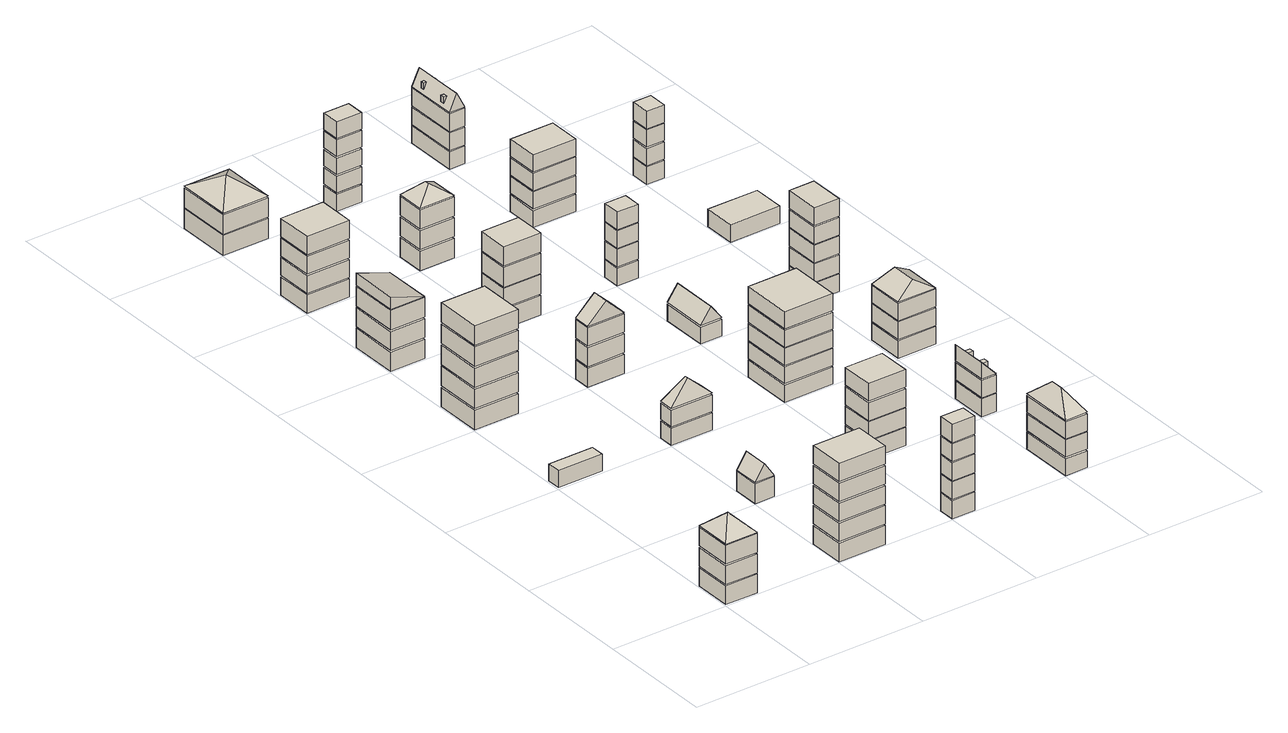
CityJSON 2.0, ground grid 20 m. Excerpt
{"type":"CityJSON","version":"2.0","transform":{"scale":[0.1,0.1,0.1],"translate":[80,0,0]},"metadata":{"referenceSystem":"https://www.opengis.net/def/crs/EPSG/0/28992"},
"CityObjects":{
"building1":{"type":"Building","attributes":{"roofType":"Pyramidal","yearOfConstruction":1959,"function":"Residential","storeysAboveGround":3},"geometry":[{"type":"Solid","lod":"2","boundaries":[[[[0,1,2,3]],[[4,5,6,7]],[[2,4,7,3]],[[1,5,4,2]],[[0,6,5,1]],[[3,7,6,0]],[[8,9,10,11]],[[12,13,14,15]],[[10,12,15,11]],[[9,13,12,10]],[[8,14,13,9]],[[11,15,14,8]],[[16,17,18,19]],[[20,21,22,23]],[[18,20,23,19]],[[17,21,20,18]],[[16,22,21,17]],[[19,23,22,16]],[[24,25,26,27]],[[26,28,27]],[[25,28,26]],[[24,28,25]],[[27,28,24]]]]}]},
"building2":{"type":"Building","attributes":{"roofType":"Flat","yearOfConstruction":2011,"function":"Residential","storeysAboveGround":1},"geometry":[{"type":"Solid","lod":"2","boundaries":[[[[29,30,31,32]],[[33,34,35,36]],[[31,33,36,32]],[[30,34,33,31]],[[29,35,34,30]],[[32,36,35,29]]]]}]},
"building3":{"type":"Building","attributes":{"roofType":"Flat","yearOfConstruction":1950,"function":"Residential","storeysAboveGround":5},"geometry":[{"type":"Solid","lod":"2","boundaries":[[[[37,38,39,40]],[[41,42,43,44]],[[39,41,44,40]],[[38,42,41,39]],[[37,43,42,38]],[[40,44,43,37]],[[45,46,47,48]],[[49,50,51,52]],[[47,49,52,48]],[[46,50,49,47]],[[45,51,50,46]],[[48,52,51,45]],[[53,54,55,56]],[[57,58,59,60]],[[55,57,60,56]],[[54,58,57,55]],[[53,59,58,54]],[[56,60,59,53]],[[61,62,63,64]],[[65,66,67,68]],[[63,65,68,64]],[[62,66,65,63]],[[61,67,66,62]],[[64,68,67,61]],[[69,70,71,72]],[[73,74,75,76]],[[71,73,76,72]],[[70,74,73,71]],[[69,75,74,70]],[[72,76,75,69]]]]}]},
"building4":{"type":"Building","attributes":{"roofType":"Flat","yearOfConstruction":1950,"function":"Residential","storeysAboveGround":5},"geometry":[{"type":"Solid","lod":"2","boundaries":[[[[77,78,79,80]],[[81,82,83,84]],[[79,81,84,80]],[[78,82,81,79]],[[77,83,82,78]],[[80,84,83,77]],[[85,86,87,88]],[[89,90,91,92]],[[87,89,92,88]],[[86,90,89,87]],[[85,91,90,86]],[[88,92,91,85]],[[93,94,95,96]],[[97,98,99,100]],[[95,97,100,96]],[[94,98,97,95]],[[93,99,98,94]],[[96,100,99,93]],[[101,102,103,104]],[[105,106,107,108]],[[103,105,108,104]],[[102,106,105,103]],[[101,107,106,102]],[[104,108,107,101]],[[109,110,111,112]],[[113,114,115,116]],[[111,113,116,112]],[[110,114,113,111]],[[109,115,114,110]],[[112,116,115,109]]]]}]},
"building5":{"type":"Building","attributes":{"roofType":"Gabled","yearOfConstruction":1957,"function":"Industrial","storeysAboveGround":1},"geometry":[{"type":"Solid","lod":"2","boundaries":[[[[117,118,119,120]],[[121,122,123,124]],[[119,121,124,120]],[[118,122,121,119]],[[117,123,122,118]],[[120,124,123,117]],[[125,126,127]],[[128,129,126,125]],[[130,129,128]],[[127,126,129,130]],[[130,128,125,127]]]]}]},
"building6":{"type":"Building","attributes":{"roofType":"Shed","yearOfConstruction":1957,"function":"Residential","storeysAboveGround":3},"geometry":[{"type":"Solid","lod":"2","boundaries":[[[[131,132,133,134]],[[135,136,137,138]],[[133,135,138,134]],[[132,136,135,133]],[[131,137,136,132]],[[134,138,137,131]],[[139,140,141,142]],[[143,144,145,146]],[[141,143,146,142]],[[140,144,143,141]],[[139,145,144,140]],[[142,146,145,139]],[[147,148,149,150]],[[151,152,153,154]],[[149,151,154,150]],[[148,152,151,149]],[[147,153,152,148]],[[150,154,153,147]],[[155,156,157,158]],[[157,156,159,160]],[[157,160,158]],[[155,159,156]],[[160,159,155,158]]]]}]},
"building7":{"type":"Building","attributes":{"roofType":"Flat","yearOfConstruction":1968,"function":"Industrial","storeysAboveGround":4},"geometry":[{"type":"Solid","lod":"2","boundaries":[[[[161,162,163,164]],[[165,166,167,168]],[[163,165,168,164]],[[162,166,165,163]],[[161,167,166,162]],[[164,168,167,161]],[[169,170,171,172]],[[173,174,175,176]],[[171,173,176,172]],[[170,174,173,171]],[[169,175,174,170]],[[172,176,175,169]],[[177,178,179,180]],[[181,182,183,184]],[[179,181,184,180]],[[178,182,181,179]],[[177,183,182,178]],[[180,184,183,177]],[[185,186,187,188]],[[189,190,191,192]],[[187,189,192,188]],[[186,190,189,187]],[[185,191,190,186]],[[188,192,191,185]]]]}]},
"building8":{"type":"Building","attributes":{"roofType":"Hipped","yearOfConstruction":1992,"function":"Residential","storeysAboveGround":2},"geometry":[{"type":"Solid","lod":"2","boundaries":[[[[193,194,195,196]],[[197,198,199,200]],[[195,197,200,196]],[[194,198,197,195]],[[193,199,198,194]],[[196,200,199,193]],[[201,202,203,204]],[[205,206,207,208]],[[203,205,208,204]],[[202,206,205,203]],[[201,207,206,202]],[[204,208,207,201]],[[209,210,211]],[[212,213,210,209]],[[214,213,212]],[[211,210,213,214]],[[214,212,209,211]]]]}]},
"building9":{"type":"Building","attributes":{"roofType":"Pyramidal","yearOfConstruction":1987,"function":"Residential","storeysAboveGround":2},"geometry":[{"type":"Solid","lod":"2","boundaries":[[[[215,216,217,218]],[[219,220,221,222]],[[217,219,222,218]],[[216,220,219,217]],[[215,221,220,216]],[[218,222,221,215]],[[223,224,225,226]],[[227,228,229,230]],[[225,227,230,226]],[[224,228,227,225]],[[223,229,228,224]],[[226,230,229,223]],[[231,232,233,234]],[[233,235,234]],[[232,235,233]],[[231,235,232]],[[234,235,231]]]]}]},
"building10":{"type":"Building","attributes":{"roofType":"Gabled","yearOfConstruction":1980,"function":"Residential","storeysAboveGround":3},"geometry":[{"type":"Solid","lod":"2","boundaries":[[[[236,237,238,239]],[[240,241,242,243]],[[238,240,243,239]],[[237,241,240,238]],[[236,242,241,237]],[[239,243,242,236]],[[244,245,246,247]],[[248,249,250,251]],[[246,248,251,247]],[[245,249,248,246]],[[244,250,249,245]],[[247,251,250,244]],[[252,253,254,255]],[[256,257,258,259]],[[254,256,259,255]],[[253,257,256,254]],[[252,258,257,253]],[[255,259,258,252]],[[260,261,262]],[[263,264,261,260]],[[265,264,263]],[[262,261,264,265]],[[265,263,260,262]]]]}]},
"building11":{"type":"Building","attributes":{"roofType":"Flat","yearOfConstruction":1952,"function":"Residential","storeysAboveGround":5},"geometry":[{"type":"Solid","lod":"2","boundaries":[[[[266,267,268,269]],[[270,271,272,273]],[[268,270,273,269]],[[267,271,270,268]],[[266,272,271,267]],[[269,273,272,266]],[[274,275,276,277]],[[278,279,280,281]],[[276,278,281,277]],[[275,279,278,276]],[[274,280,279,275]],[[277,281,280,274]],[[282,283,284,285]],[[286,287,288,289]],[[284,286,289,285]],[[283,287,286,284]],[[282,288,287,283]],[[285,289,288,282]],[[290,291,292,293]],[[294,295,296,297]],[[292,294,297,293]],[[291,295,294,292]],[[290,296,295,291]],[[293,297,296,290]],[[298,299,300,301]],[[302,303,304,305]],[[300,302,305,301]],[[299,303,302,300]],[[298,304,303,299]],[[301,305,304,298]]]]}]},
"building12":{"type":"Building","attributes":{"roofType":"Flat","yearOfConstruction":1965,"function":"Residential","storeysAboveGround":4},"geometry":[{"type":"Solid","lod":"2","boundaries":[[[[306,307,308,309]],[[310,311,312,313]],[[308,310,313,309]],[[307,311,310,308]],[[306,312,311,307]],[[309,313,312,306]],[[314,315,316,317]],[[318,319,320,321]],[[316,318,321,317]],[[315,319,318,316]],[[314,320,319,315]],[[317,321,320,314]],[[322,323,324,325]],[[326,327,328,329]],[[324,326,329,325]],[[323,327,326,324]],[[322,328,327,323]],[[325,329,328,322]],[[330,331,332,333]],[[334,335,336,337]],[[332,334,337,333]],[[331,335,334,332]],[[330,336,335,331]],[[333,337,336,330]]]]}]},
"building13":{"type":"Building","attributes":{"roofType":"Flat","yearOfConstruction":1972,"function":"Residential","storeysAboveGround":4},"geometry":[{"type":"Solid","lod":"2","boundaries":[[[[338,339,340,341]],[[342,343,344,345]],[[340,342,345,341]],[[339,343,342,340]],[[338,344,343,339]],[[341,345,344,338]],[[346,347,348,349]],[[350,351,352,353]],[[348,350,353,349]],[[347,351,350,348]],[[346,352,351,347]],[[349,353,352,346]],[[354,355,356,357]],[[358,359,360,361]],[[356,358,361,357]],[[355,359,358,356]],[[354,360,359,355]],[[357,361,360,354]],[[362,363,364,365]],[[366,367,368,369]],[[364,366,369,365]],[[363,367,366,364]],[[362,368,367,363]],[[365,369,368,362]]]]}]},
"building14":{"type":"Building","attributes":{"roofType":"Hipped","yearOfConstruction":1985,"function":"Residential","storeysAboveGround":3},"geometry":[{"type":"Solid","lod":"2","boundaries":[[[[370,371,372,373]],[[374,375,376,377]],[[372,374,377,373]],[[371,375,374,372]],[[370,376,375,371]],[[373,377,376,370]],[[378,379,380,381]],[[382,383,384,385]],[[380,382,385,381]],[[379,383,382,380]],[[378,384,383,379]],[[381,385,384,378]],[[386,387,388,389]],[[390,391,392,393]],[[388,390,393,389]],[[387,391,390,388]],[[386,392,391,387]],[[389,393,392,386]],[[394,395,396]],[[397,398,395,394]],[[399,398,397]],[[396,395,398,399]],[[399,397,394,396]]]]}]},
"building15":{"type":"Building","attributes":{"roofType":"Flat","yearOfConstruction":1961,"function":"Residential","storeysAboveGround":5},"geometry":[{"type":"Solid","lod":"2","boundaries":[[[[400,401,402,403]],[[404,405,406,407]],[[402,404,407,403]],[[401,405,404,402]],[[400,406,405,401]],[[403,407,406,400]],[[408,409,410,411]],[[412,413,414,415]],[[410,412,415,411]],[[409,413,412,410]],[[408,414,413,409]],[[411,415,414,408]],[[416,417,418,419]],[[420,421,422,423]],[[418,420,423,419]],[[417,421,420,418]],[[416,422,421,417]],[[419,423,422,416]],[[424,425,426,427]],[[428,429,430,431]],[[426,428,431,427]],[[425,429,428,426]],[[424,430,429,425]],[[427,431,430,424]],[[432,433,434,435]],[[436,437,438,439]],[[434,436,439,435]],[[433,437,436,434]],[[432,438,437,433]],[[435,439,438,432]]]]}]},
"building16":{"type":"Building","attributes":{"roofType":"Flat","yearOfConstruction":1975,"function":"Residential","storeysAboveGround":5},"geometry":[{"type":"Solid","lod":"2","boundaries":[[[[440,441,442,443]],[[444,445,446,447]],[[442,444,447,443]],[[441,445,444,442]],[[440,446,445,441]],[[443,447,446,440]],[[448,449,450,451]],[[452,453,454,455]],[[450,452,455,451]],[[449,453,452,450]],[[448,454,453,449]],[[451,455,454,448]],[[456,457,458,459]],[[460,461,462,463]],[[458,460,463,459]],[[457,461,460,458]],[[456,462,461,457]],[[459,463,462,456]],[[464,465,466,467]],[[468,469,470,471]],[[466,468,471,467]],[[465,469,468,466]],[[464,470,469,465]],[[467,471,470,464]],[[472,473,474,475]],[[476,477,478,479]],[[474,476,479,475]],[[473,477,476,474]],[[472,478,477,473]],[[475,479,478,472]]]]}]},
"building17":{"type":"Building","attributes":{"roofType":"Gabled","yearOfConstruction":1998,"function":"Residential","storeysAboveGround":1},"geometry":[{"type":"Solid","lod":"2","boundaries":[[[[480,481,482,483]],[[484,485,486,487]],[[482,484,487,483]],[[481,485,484,482]],[[480,486,485,481]],[[483,487,486,480]],[[488,489,490]],[[491,492,489,488]],[[493,492,491]],[[490,489,492,493]],[[493,491,488,490]]]]}]},
"building18":{"type":"Building","attributes":{"roofType":"Hipped","yearOfConstruction":1992,"function":"Residential","storeysAboveGround":3},"geometry":[{"type":"Solid","lod":"2","boundaries":[[[[494,495,496,497]],[[498,499,500,501]],[[496,498,501,497]],[[495,499,498,496]],[[494,500,499,495]],[[497,501,500,494]],[[502,503,504,505]],[[506,507,508,509]],[[504,506,509,505]],[[503,507,506,504]],[[502,508,507,503]],[[505,509,508,502]],[[510,511,512,513]],[[514,515,516,517]],[[512,514,517,513]],[[511,515,514,512]],[[510,516,515,511]],[[513,517,516,510]],[[518,519,520]],[[521,522,519,518]],[[523,522,521]],[[520,519,522,523]],[[523,521,518,520]]]]}]},
"building19":{"type":"Building","attributes":{"roofType":"Flat","yearOfConstruction":1973,"function":"Residential","storeysAboveGround":4},"geometry":[{"type":"Solid","lod":"2","boundaries":[[[[524,525,526,527]],[[528,529,530,531]],[[526,528,531,527]],[[525,529,528,526]],[[524,530,529,525]],[[527,531,530,524]],[[532,533,534,535]],[[536,537,538,539]],[[534,536,539,535]],[[533,537,536,534]],[[532,538,537,533]],[[535,539,538,532]],[[540,541,542,543]],[[544,545,546,547]],[[542,544,547,543]],[[541,545,544,542]],[[540,546,545,541]],[[543,547,546,540]],[[548,549,550,551]],[[552,553,554,555]],[[550,552,555,551]],[[549,553,552,550]],[[548,554,553,549]],[[551,555,554,548]]]]}]},
"building20":{"type":"Building","attributes":{"roofType":"Shed","yearOfConstruction":1945,"function":"Industrial","storeysAboveGround":2},"geometry":[{"type":"MultiSurface","lod":"2","boundaries":[[[556,557,558,559]],[[560,561,562,563]],[[558,560,563,559]],[[557,561,560,558]],[[556,562,561,557]],[[559,563,562,556]],[[564,565,566]],[[565,567,568,566]],[[569,568,567]],[[564,569,567,565]],[[570,571,572]],[[571,573,574,572]],[[575,574,573]],[[570,575,573,571]],[[576,577,578,579]],[[580,581,582,583]],[[578,580,583,579]],[[577,581,580,578]],[[576,582,581,577]],[[579,583,582,576]],[[584,585,586,587]],[[586,585,588,589]],[[586,589,587]],[[584,588,585]],[[589,588,584,587]]]}]},
"building21":{"type":"Building","attributes":{"roofType":"Flat","yearOfConstruction":1946,"function":"Residential","storeysAboveGround":4},"geometry":[{"type":"Solid","lod":"2","boundaries":[[[[590,591,592,593]],[[594,595,596,597]],[[592,594,597,593]],[[591,595,594,592]],[[590,596,595,591]],[[593,597,596,590]],[[598,599,600,601]],[[602,603,604,605]],[[600,602,605,601]],[[599,603,602,600]],[[598,604,603,599]],[[601,605,604,598]],[[606,607,608,609]],[[610,611,612,613]],[[608,610,613,609]],[[607,611,610,608]],[[606,612,611,607]],[[609,613,612,606]],[[614,615,616,617]],[[618,619,620,621]],[[616,618,621,617]],[[615,619,618,616]],[[614,620,619,615]],[[617,621,620,614]]]]}]},
"building22":{"type":"Building","attributes":{"roofType":"Hipped","yearOfConstruction":1984,"function":"Residential","storeysAboveGround":3},"geometry":[{"type":"Solid","lod":"2","boundaries":[[[[622,623,624,625]],[[626,627,628,629]],[[624,626,629,625]],[[623,627,626,624]],[[622,628,627,623]],[[625,629,628,622]],[[630,631,632,633]],[[634,635,636,637]],[[632,634,637,633]],[[631,635,634,632]],[[630,636,635,631]],[[633,637,636,630]],[[638,639,640,641]],[[642,643,644,645]],[[640,642,645,641]],[[639,643,642,640]],[[638,644,643,639]],[[641,645,644,638]],[[646,647,648]],[[649,650,647,646]],[[651,650,649]],[[648,647,650,651]],[[651,649,646,648]]]]}]},
"building23":{"type":"Building","attributes":{"roofType":"Gabled","yearOfConstruction":1952,"function":"Industrial","storeysAboveGround":3},"geometry":[{"type":"Solid","lod":"2","boundaries":[[[[652,653,654,655]],[[656,657,658,659]],[[654,656,659,655]],[[653,657,656,654]],[[652,658,657,653]],[[655,659,658,652]],[[660,661,662]],[[661,663,664,662]],[[665,664,663]],[[660,665,663,661]],[[666,667,668]],[[667,669,670,668]],[[671,670,669]],[[666,671,669,667]],[[672,673,674]],[[673,675,676,674]],[[677,676,675]],[[672,677,675,673]],[[678,679,680]],[[679,681,682,680]],[[683,682,681]],[[678,683,681,679]],[[684,685,686,687]],[[688,689,690,691]],[[686,688,691,687]],[[685,689,688,686]],[[684,690,689,685]],[[687,691,690,684]],[[692,693,694,695]],[[696,697,698,699]],[[694,696,699,695]],[[693,697,696,694]],[[692,698,697,693]],[[695,699,698,692]],[[700,701,702]],[[703,704,701,700],[664,665,660,662],[676,677,672,674]],[[705,704,703]],[[702,701,704,705],[670,671,666,668],[682,683,678,680]],[[705,703,700,702]]]]}]},
"building24":{"type":"Building","attributes":{"roofType":"Flat","yearOfConstruction":1984,"function":"Residential","storeysAboveGround":5},"geometry":[{"type":"Solid","lod":"2","boundaries":[[[[706,707,708,709]],[[710,711,712,713]],[[708,710,713,709]],[[707,711,710,708]],[[706,712,711,707]],[[709,713,712,706]],[[714,715,716,717]],[[718,719,720,721]],[[716,718,721,717]],[[715,719,718,716]],[[714,720,719,715]],[[717,721,720,714]],[[722,723,724,725]],[[726,727,728,729]],[[724,726,729,725]],[[723,727,726,724]],[[722,728,727,723]],[[725,729,728,722]],[[730,731,732,733]],[[734,735,736,737]],[[732,734,737,733]],[[731,735,734,732]],[[730,736,735,731]],[[733,737,736,730]],[[738,739,740,741]],[[742,743,744,745]],[[740,742,745,741]],[[739,743,742,740]],[[738,744,743,739]],[[741,745,744,738]]]]}]},
"building25":{"type":"Building","attributes":{"roofType":"Flat","yearOfConstruction":1957,"function":"Residential","storeysAboveGround":1},"geometry":[{"type":"Solid","lod":"2","boundaries":[[[[746,747,748,749]],[[750,751,752,753]],[[748,750,753,749]],[[747,751,750,748]],[[746,752,751,747]],[[749,753,752,746]]]]}]},
"building26":{"type":"Building","attributes":{"roofType":"Flat","yearOfConstruction":1956,"function":"Residential","storeysAboveGround":4},"geometry":[{"type":"Solid","lod":"2","boundaries":[[[[754,755,756,757]],[[758,759,760,761]],[[756,758,761,757]],[[755,759,758,756]],[[754,760,759,755]],[[757,761,760,754]],[[762,763,764,765]],[[766,767,768,769]],[[764,766,769,765]],[[763,767,766,764]],[[762,768,767,763]],[[765,769,768,762]],[[770,771,772,773]],[[774,775,776,777]],[[772,774,777,773]],[[771,775,774,772]],[[770,776,775,771]],[[773,777,776,770]],[[778,779,780,781]],[[782,783,784,785]],[[780,782,785,781]],[[779,783,782,780]],[[778,784,783,779]],[[781,785,784,778]]]]}]}
},
"vertices":[
[3,67,1],[58,67,1],[58,3,1],[3,3,1],[58,3,32],[58,67,32],[3,67,32],[3,3,32],[3,67,34],[58,67,34],[58,3,34],[3,3,34],[58,3,65],[58,67,65],[3,67,65],[3,3,65],[3,67,68],[58,67,68],[58,3,68],[3,3,68],[58,3,99],[58,67,99],[3,67,99],[3,3,99],[3,67,101],[58,67,101],[58,3,101],[3,3,101],[30,35,129],
[4,427,1],[81,427,1],[81,404,1],[4,404,1],[81,404,29],[81,427,29],[4,427,29],[4,404,29],
[3,683,1],[80,683,1],[80,603,1],[3,603,1],[80,603,33],[80,683,33],[3,683,33],[3,603,33],[3,683,36],[80,683,36],[80,603,36],[3,603,36],[80,603,68],[80,683,68],[3,683,68],[3,603,68],[3,683,71],[80,683,71],[80,603,71],[3,603,71],[80,603,103],[80,683,103],[3,683,103],[3,603,103],[3,683,106],[80,683,106],[80,603,106],[3,603,106],[80,603,138],[80,683,138],[3,683,138],[3,603,138],[3,683,141],[80,683,141],[80,603,141],[3,603,141],[80,603,173],[80,683,173],[3,683,173],[3,603,173],
[202,64,1],[284,64,1],[284,2,1],[202,2,1],[284,2,32],[284,64,32],[202,64,32],[202,2,32],[202,64,35],[284,64,35],[284,2,35],[202,2,35],[284,2,65],[284,64,65],[202,64,65],[202,2,65],[202,64,68],[284,64,68],[284,2,68],[202,2,68],[284,2,98],[284,64,98],[202,64,98],[202,2,98],[202,64,101],[284,64,101],[284,2,101],[202,2,101],[284,2,131],[284,64,131],[202,64,131],[202,2,131],[202,64,134],[284,64,134],[284,2,134],[202,2,134],[284,2,164],[284,64,164],[202,64,164],[202,2,164],
[202,246,1],[236,246,1],[236,202,1],[202,202,1],[236,202,34],[236,246,34],[202,246,34],[202,202,34],[236,202,36],[219,202,61],[202,202,36],[236,246,36],[219,246,61],[202,246,36],
[3,886,1],[63,886,1],[63,803,1],[3,803,1],[63,803,33],[63,886,33],[3,886,33],[3,803,33],[3,886,36],[63,886,36],[63,803,36],[3,803,36],[63,803,67],[63,886,67],[3,886,67],[3,803,67],[3,886,70],[63,886,70],[63,803,70],[3,803,70],[63,803,102],[63,886,102],[3,886,102],[3,803,102],[3,886,104],[63,886,104],[63,803,104],[3,803,104],[3,886,124],[3,803,124],
[3,1066,1],[78,1066,1],[78,1003,1],[3,1003,1],[78,1003,31],[78,1066,31],[3,1066,31],[3,1003,31],[3,1066,34],[78,1066,34],[78,1003,34],[3,1003,34],[78,1003,63],[78,1066,63],[3,1066,63],[3,1003,63],[3,1066,66],[78,1066,66],[78,1003,66],[3,1003,66],[78,1003,95],[78,1066,95],[3,1066,95],[3,1003,95],[3,1066,98],[78,1066,98],[78,1003,98],[3,1003,98],[78,1003,128],[78,1066,128],[3,1066,128],[3,1003,128],
[202,428,1],[274,428,1],[274,402,1],[202,402,1],[274,402,29],[274,428,29],[202,428,29],[202,402,29],[202,428,32],[274,428,32],[274,402,32],[202,402,32],[274,402,59],[274,428,59],[202,428,59],[202,402,59],[274,402,62],[238,412,95],[202,402,62],[274,428,62],[238,418,95],[202,428,62],
[2,1295,1],[82,1295,1],[82,1202,1],[2,1202,1],[82,1202,34],[82,1295,34],[2,1295,34],[2,1202,34],[2,1295,36],[82,1295,36],[82,1202,36],[2,1202,36],[82,1202,68],[82,1295,68],[2,1295,68],[2,1202,68],[2,1295,71],[82,1295,71],[82,1202,71],[2,1202,71],[42,1248,98],
[202,631,1],[267,631,1],[267,602,1],[202,602,1],[267,602,32],[267,631,32],[202,631,32],[202,602,32],[202,631,35],[267,631,35],[267,602,35],[202,602,35],[267,602,66],[267,631,66],[202,631,66],[202,602,66],[202,631,69],[267,631,69],[267,602,69],[202,602,69],[267,602,99],[267,631,99],[202,631,99],[202,602,99],[267,602,102],[235,602,132],[202,602,102],[267,631,102],[235,631,132],[202,631,102],
[402,30,1],[442,30,1],[442,2,1],[402,2,1],[442,2,31],[442,30,31],[402,30,31],[402,2,31],[402,30,33],[442,30,33],[442,2,33],[402,2,33],[442,2,62],[442,30,62],[402,30,62],[402,2,62],[402,30,64],[442,30,64],[442,2,64],[402,2,64],[442,2,94],[442,30,94],[402,30,94],[402,2,94],[402,30,96],[442,30,96],[442,2,96],[402,2,96],[442,2,125],[442,30,125],[402,30,125],[402,2,125],[402,30,127],[442,30,127],[442,2,127],[402,2,127],[442,2,157],[442,30,157],[402,30,157],[402,2,157],
[202,855,1],[267,855,1],[267,802,1],[202,802,1],[267,802,33],[267,855,33],[202,855,33],[202,802,33],[202,855,36],[267,855,36],[267,802,36],[202,802,36],[267,802,68],[267,855,68],[202,855,68],[202,802,68],[202,855,70],[267,855,70],[267,802,70],[202,802,70],[267,802,103],[267,855,103],[202,855,103],[202,802,103],[202,855,105],[267,855,105],[267,802,105],[202,802,105],[267,802,137],[267,855,137],[202,855,137],[202,802,137],
[404,260,1],[469,260,1],[469,204,1],[404,204,1],[469,204,31],[469,260,31],[404,260,31],[404,204,31],[404,260,33],[469,260,33],[469,204,33],[404,204,33],[469,204,63],[469,260,63],[404,260,63],[404,204,63],[404,260,65],[469,260,65],[469,204,65],[404,204,65],[469,204,95],[469,260,95],[404,260,95],[404,204,95],[404,260,98],[469,260,98],[469,204,98],[404,204,98],[469,204,127],[469,260,127],[404,260,127],[404,204,127],
[202,1050,1],[262,1050,1],[262,1002,1],[202,1002,1],[262,1002,33],[262,1050,33],[202,1050,33],[202,1002,33],[202,1050,36],[262,1050,36],[262,1002,36],[202,1002,36],[262,1002,67],[262,1050,67],[202,1050,67],[202,1002,67],[202,1050,70],[262,1050,70],[262,1002,70],[202,1002,70],[262,1002,102],[262,1050,102],[202,1050,102],[202,1002,102],[262,1002,104],[232,1022,125],[202,1002,104],[262,1050,104],[232,1030,125],[202,1050,104],
[402,489,1],[487,489,1],[487,402,1],[402,402,1],[487,402,29],[487,489,29],[402,489,29],[402,402,29],[402,489,32],[487,489,32],[487,402,32],[402,402,32],[487,402,60],[487,489,60],[402,489,60],[402,402,60],[402,489,62],[487,489,62],[487,402,62],[402,402,62],[487,402,90],[487,489,90],[402,489,90],[402,402,90],[402,489,92],[487,489,92],[487,402,92],[402,402,92],[487,402,120],[487,489,120],[402,489,120],[402,402,120],[402,489,123],[487,489,123],[487,402,123],[402,402,123],[487,402,151],[487,489,151],[402,489,151],[402,402,151],
[204,1235,1],[248,1235,1],[248,1204,1],[204,1204,1],[248,1204,29],[248,1235,29],[204,1235,29],[204,1204,29],[204,1235,32],[248,1235,32],[248,1204,32],[204,1204,32],[248,1204,59],[248,1235,59],[204,1235,59],[204,1204,59],[204,1235,62],[248,1235,62],[248,1204,62],[204,1204,62],[248,1204,89],[248,1235,89],[204,1235,89],[204,1204,89],[204,1235,92],[248,1235,92],[248,1204,92],[204,1204,92],[248,1204,119],[248,1235,119],[204,1235,119],[204,1204,119],[204,1235,122],[248,1235,122],[248,1204,122],[204,1204,122],[248,1204,149],[248,1235,149],[204,1235,149],[204,1204,149],
[402,682,1],[439,682,1],[439,602,1],[402,602,1],[439,602,29],[439,682,29],[402,682,29],[402,602,29],[439,602,32],[420,602,57],[402,602,32],[439,682,32],[420,682,57],[402,682,32],
[602,94,1],[640,94,1],[640,2,1],[602,2,1],[640,2,29],[640,94,29],[602,94,29],[602,2,29],[602,94,32],[640,94,32],[640,2,32],[602,2,32],[640,2,60],[640,94,60],[602,94,60],[602,2,60],[602,94,62],[640,94,62],[640,2,62],[602,2,62],[640,2,90],[640,94,90],[602,94,90],[602,2,90],[640,2,93],[621,38,123],[602,2,93],[640,94,93],[621,59,123],[602,94,93],
[402,832,1],[439,832,1],[439,802,1],[402,802,1],[439,802,30],[439,832,30],[402,832,30],[402,802,30],[402,832,32],[439,832,32],[439,802,32],[402,802,32],[439,802,61],[439,832,61],[402,832,61],[402,802,61],[402,832,63],[439,832,63],[439,802,63],[402,802,63],[439,802,92],[439,832,92],[402,832,92],[402,802,92],[402,832,94],[439,832,94],[439,802,94],[402,802,94],[439,802,123],[439,832,123],[402,832,123],[402,802,123],
[603,266,1],[628,266,1],[628,203,1],[603,203,1],[628,203,31],[628,266,31],[603,266,31],[603,203,31],[621,213,71],[621,213,82],[611,213,82],[621,222,82],[611,222,82],[621,222,71],[621,248,71],[621,248,82],[611,248,82],[621,256,82],[611,256,82],[621,256,71],[603,266,33],[628,266,33],[628,203,33],[603,203,33],[628,203,62],[628,266,62],[603,266,62],[603,203,62],[603,266,64],[628,266,64],[628,203,64],[603,203,64],[603,266,91],[603,203,91],
[402,1057,1],[477,1057,1],[477,1002,1],[402,1002,1],[477,1002,29],[477,1057,29],[402,1057,29],[402,1002,29],[402,1057,32],[477,1057,32],[477,1002,32],[402,1002,32],[477,1002,60],[477,1057,60],[402,1057,60],[402,1002,60],[402,1057,62],[477,1057,62],[477,1002,62],[402,1002,62],[477,1002,91],[477,1057,91],[402,1057,91],[402,1002,91],[402,1057,93],[477,1057,93],[477,1002,93],[402,1002,93],[477,1002,121],[477,1057,121],[402,1057,121],[402,1002,121],
[604,467,1],[670,467,1],[670,404,1],[604,404,1],[670,404,30],[670,467,30],[604,467,30],[604,404,30],[604,467,32],[670,467,32],[670,404,32],[604,404,32],[670,404,61],[670,467,61],[604,467,61],[604,404,61],[604,467,63],[670,467,63],[670,404,63],[604,404,63],[670,404,92],[670,467,92],[604,467,92],[604,404,92],[670,404,94],[637,414,115],[604,404,94],[670,467,94],[637,457,115],[604,467,94],
[402,1292,1],[429,1292,1],[429,1202,1],[402,1202,1],[429,1202,30],[429,1292,30],[402,1292,30],[402,1202,30],[426,1220,100],[426,1220,111],[421,1220,111],[426,1227,111],[421,1227,111],[426,1227,100],[405,1274,100],[405,1274,111],[410,1274,111],[405,1268,111],[410,1268,111],[405,1268,100],[426,1268,100],[426,1268,111],[421,1268,111],[426,1274,111],[421,1274,111],[426,1274,100],[405,1227,100],[405,1227,111],[410,1227,111],[405,1220,111],[410,1220,111],[405,1220,100],[402,1292,32],[429,1292,32],[429,1202,32],[402,1202,32],[429,1202,61],[429,1292,61],[402,1292,61],[402,1202,61],[402,1292,63],[429,1292,63],[429,1202,63],[402,1202,63],[429,1202,93],[429,1292,93],[402,1292,93],[402,1202,93],[429,1202,95],[415,1202,122],[402,1202,95],[429,1292,95],[415,1292,122],[402,1292,95],
[602,662,1],[646,662,1],[646,602,1],[602,602,1],[646,602,30],[646,662,30],[602,662,30],[602,602,30],[602,662,32],[646,662,32],[646,602,32],[602,602,32],[646,602,62],[646,662,62],[602,662,62],[602,602,62],[602,662,64],[646,662,64],[646,602,64],[602,602,64],[646,602,93],[646,662,93],[602,662,93],[602,602,93],[602,662,95],[646,662,95],[646,602,95],[602,602,95],[646,602,124],[646,662,124],[602,662,124],[602,602,124],[602,662,126],[646,662,126],[646,602,126],[602,602,126],[646,602,155],[646,662,155],[602,662,155],[602,602,155],
[603,857,1],[690,857,1],[690,803,1],[603,803,1],[690,803,30],[690,857,30],[603,857,30],[603,803,30],
[602,1034,1],[633,1034,1],[633,1002,1],[602,1002,1],[633,1002,30],[633,1034,30],[602,1034,30],[602,1002,30],[602,1034,32],[633,1034,32],[633,1002,32],[602,1002,32],[633,1002,60],[633,1034,60],[602,1034,60],[602,1002,60],[602,1034,63],[633,1034,63],[633,1002,63],[602,1002,63],[633,1002,91],[633,1034,91],[602,1034,91],[602,1002,91],[602,1034,93],[633,1034,93],[633,1002,93],[602,1002,93],[633,1002,122],[633,1034,122],[602,1034,122],[602,1002,122]
]}
